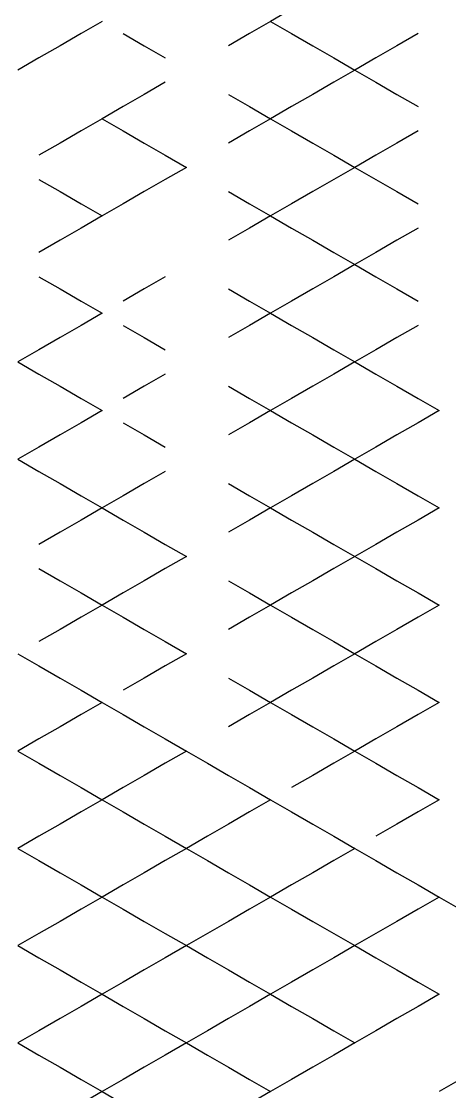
# Model space of a CAD drawing. Header units: metres. Extents: x 0 to 1028, y -291 to 246.
# Drawn here: x 477.1 to 509.5, y 7.1 to 87.9 of the extents above; entities that cross this region are included whole.
import ezdxf

# ---------------------------------------------------------------- set-up
doc = ezdxf.new("R2010")
doc.units = ezdxf.units.M
doc.layers.add('LAYER_02_PROJECTION', color=7, linetype='Continuous')

msp = doc.modelspace()

# ---------------------------------------------------------------- linework, layer by layer
at = {"layer": 'LAYER_02_PROJECTION'}
for points in [[(502.329, 91.611), (500.738, 90.692), (499.147, 89.774), (497.556, 88.855), (495.965, 87.937)], [(483.237, 87.937), (481.646, 87.018), (480.055, 86.1), (478.464, 85.181), (476.873, 84.262)], [(495.965, 87.937), (494.374, 87.018), (492.783, 86.1)], [(495.965, 87.937), (497.556, 87.018), (499.147, 86.1), (500.738, 85.181), (502.329, 84.262)], [(495.965, 87.937), (497.556, 87.018), (499.147, 86.1), (500.738, 85.181), (502.329, 84.262)], [(484.828, 87.018), (486.419, 86.1), (488.01, 85.181)], [(507.102, 87.018), (505.511, 86.1), (503.92, 85.181), (502.329, 84.262)], [(507.102, 87.018), (505.511, 86.1), (503.92, 85.181), (502.329, 84.262)], [(502.329, 84.262), (500.738, 83.344), (499.147, 82.425), (497.556, 81.507), (495.965, 80.588)], [(502.329, 84.262), (500.738, 83.344), (499.147, 82.425), (497.556, 81.507), (495.965, 80.588)], [(502.329, 84.262), (503.92, 83.344), (505.511, 82.425), (507.102, 81.507)], [(502.329, 84.262), (503.92, 83.344), (505.511, 82.425), (507.102, 81.507)], [(488.01, 83.344), (486.419, 82.425), (484.828, 81.507), (483.237, 80.588)], [(492.783, 82.425), (494.374, 81.507), (495.965, 80.588)], [(492.783, 82.425), (494.374, 81.507), (495.965, 80.588)], [(483.237, 80.588), (481.646, 79.67), (480.055, 78.751), (478.464, 77.833)], [(483.237, 80.588), (484.828, 79.67), (486.419, 78.751), (488.01, 77.833), (489.601, 76.914)], [(495.965, 80.588), (494.374, 79.67), (492.783, 78.751)], [(495.965, 80.588), (494.374, 79.67), (492.783, 78.751)], [(495.965, 80.588), (497.556, 79.67), (499.147, 78.751), (500.738, 77.833), (502.329, 76.914)], [(495.965, 80.588), (497.556, 79.67), (499.147, 78.751), (500.738, 77.833), (502.329, 76.914)], [(507.102, 79.67), (505.511, 78.751), (503.92, 77.833), (502.329, 76.914)], [(507.102, 79.67), (505.511, 78.751), (503.92, 77.833), (502.329, 76.914)], [(489.601, 76.914), (488.01, 75.995), (486.419, 75.077), (484.828, 74.158), (483.237, 73.24)], [(502.329, 76.914), (500.738, 75.995), (499.147, 75.077), (497.556, 74.158), (495.965, 73.24)], [(502.329, 76.914), (500.738, 75.995), (499.147, 75.077), (497.556, 74.158), (495.965, 73.24)], [(502.329, 76.914), (503.92, 75.995), (505.511, 75.077), (507.102, 74.158)], [(502.329, 76.914), (503.92, 75.995), (505.511, 75.077), (507.102, 74.158)], [(478.464, 75.995), (480.055, 75.077), (481.646, 74.158), (483.237, 73.24)], [(478.464, 75.995), (480.055, 75.077), (481.646, 74.158), (483.237, 73.24)], [(492.783, 75.077), (494.374, 74.158), (495.965, 73.24)], [(492.783, 75.077), (494.374, 74.158), (495.965, 73.24)], [(483.237, 73.24), (481.646, 72.321), (480.055, 71.403), (478.464, 70.484)], [(495.965, 73.24), (494.374, 72.321), (492.783, 71.403)], [(495.965, 73.24), (494.374, 72.321), (492.783, 71.403)], [(495.965, 73.24), (497.556, 72.321), (499.147, 71.403), (500.738, 70.484), (502.329, 69.566)], [(495.965, 73.24), (497.556, 72.321), (499.147, 71.403), (500.738, 70.484), (502.329, 69.566)], [(507.102, 72.321), (505.511, 71.403), (503.92, 70.484), (502.329, 69.566)], [(507.102, 72.321), (505.511, 71.403), (503.92, 70.484), (502.329, 69.566)], [(502.329, 69.566), (500.738, 68.647), (499.147, 67.728), (497.556, 66.81), (495.965, 65.891)], [(502.329, 69.566), (500.738, 68.647), (499.147, 67.728), (497.556, 66.81), (495.965, 65.891)], [(502.329, 69.566), (503.92, 68.647), (505.511, 67.728), (507.102, 66.81)], [(502.329, 69.566), (503.92, 68.647), (505.511, 67.728), (507.102, 66.81)], [(478.464, 68.647), (480.055, 67.728), (481.646, 66.81), (483.237, 65.891)], [(488.01, 68.647), (486.419, 67.728), (484.828, 66.81)], [(492.783, 67.728), (494.374, 66.81), (495.965, 65.891)], [(492.783, 67.728), (494.374, 66.81), (495.965, 65.891)], [(483.237, 65.891), (481.646, 64.973), (480.055, 64.054), (478.464, 63.136), (476.873, 62.217)], [(495.965, 65.891), (494.374, 64.973), (492.783, 64.054)], [(495.965, 65.891), (494.374, 64.973), (492.783, 64.054)], [(495.965, 65.891), (497.556, 64.973), (499.147, 64.054), (500.738, 63.136), (502.329, 62.217)], [(495.965, 65.891), (497.556, 64.973), (499.147, 64.054), (500.738, 63.136), (502.329, 62.217)], [(484.828, 64.973), (486.419, 64.054), (488.01, 63.136)], [(484.828, 64.973), (486.419, 64.054), (488.01, 63.136)], [(507.102, 64.973), (505.511, 64.054), (503.92, 63.136), (502.329, 62.217)], [(507.102, 64.973), (505.511, 64.054), (503.92, 63.136), (502.329, 62.217)], [(476.873, 62.217), (478.464, 61.298), (480.055, 60.38), (481.646, 59.461), (483.237, 58.543)], [(502.329, 62.217), (500.738, 61.298), (499.147, 60.38), (497.556, 59.461), (495.965, 58.543)], [(502.329, 62.217), (500.738, 61.298), (499.147, 60.38), (497.556, 59.461), (495.965, 58.543)], [(502.329, 62.217), (503.92, 61.298), (505.511, 60.38), (507.102, 59.461), (508.693, 58.543)], [(502.329, 62.217), (503.92, 61.298), (505.511, 60.38), (507.102, 59.461), (508.693, 58.543)], [(488.01, 61.298), (486.419, 60.38), (484.828, 59.461)], [(488.01, 61.298), (486.419, 60.38), (484.828, 59.461)], [(492.783, 60.38), (494.374, 59.461), (495.965, 58.543)], [(492.783, 60.38), (494.374, 59.461), (495.965, 58.543)], [(483.237, 58.543), (481.646, 57.624), (480.055, 56.706), (478.464, 55.787), (476.873, 54.869)], [(495.965, 58.543), (494.374, 57.624), (492.783, 56.706)], [(495.965, 58.543), (494.374, 57.624), (492.783, 56.706)], [(495.965, 58.543), (497.556, 57.624), (499.147, 56.706), (500.738, 55.787), (502.329, 54.869)], [(495.965, 58.543), (497.556, 57.624), (499.147, 56.706), (500.738, 55.787), (502.329, 54.869)], [(508.693, 58.543), (507.102, 57.624), (505.511, 56.706), (503.92, 55.787), (502.329, 54.869)], [(508.693, 58.543), (507.102, 57.624), (505.511, 56.706), (503.92, 55.787), (502.329, 54.869)], [(484.828, 57.624), (486.419, 56.706), (488.01, 55.787)], [(484.828, 57.624), (486.419, 56.706), (488.01, 55.787)], [(476.873, 54.869), (478.464, 53.95), (480.055, 53.031), (481.646, 52.113), (483.237, 51.194)], [(502.329, 54.869), (500.738, 53.95), (499.147, 53.031), (497.556, 52.113), (495.965, 51.194)], [(502.329, 54.869), (500.738, 53.95), (499.147, 53.031), (497.556, 52.113), (495.965, 51.194)], [(502.329, 54.869), (503.92, 53.95), (505.511, 53.031), (507.102, 52.113), (508.693, 51.194)], [(502.329, 54.869), (503.92, 53.95), (505.511, 53.031), (507.102, 52.113), (508.693, 51.194)], [(488.01, 53.95), (486.419, 53.031), (484.828, 52.113), (483.237, 51.194)], [(488.01, 53.95), (486.419, 53.031), (484.828, 52.113), (483.237, 51.194)], [(492.783, 53.031), (494.374, 52.113), (495.965, 51.194)], [(492.783, 53.031), (494.374, 52.113), (495.965, 51.194)], [(483.237, 51.194), (481.646, 50.276), (480.055, 49.357), (478.464, 48.439)], [(483.237, 51.194), (484.828, 50.276), (486.419, 49.357), (488.01, 48.439), (489.601, 47.52)], [(483.237, 51.194), (484.828, 50.276), (486.419, 49.357), (488.01, 48.439), (489.601, 47.52)], [(495.965, 51.194), (494.374, 50.276), (492.783, 49.357)], [(495.965, 51.194), (494.374, 50.276), (492.783, 49.357)], [(495.965, 51.194), (497.556, 50.276), (499.147, 49.357), (500.738, 48.439), (502.329, 47.52)], [(495.965, 51.194), (497.556, 50.276), (499.147, 49.357), (500.738, 48.439), (502.329, 47.52)], [(508.693, 51.194), (507.102, 50.276), (505.511, 49.357), (503.92, 48.439), (502.329, 47.52)], [(508.693, 51.194), (507.102, 50.276), (505.511, 49.357), (503.92, 48.439), (502.329, 47.52)], [(489.601, 47.52), (488.01, 46.602), (486.419, 45.683), (484.828, 44.764), (483.237, 43.846)], [(489.601, 47.52), (488.01, 46.602), (486.419, 45.683), (484.828, 44.764), (483.237, 43.846)], [(502.329, 47.52), (500.738, 46.602), (499.147, 45.683), (497.556, 44.764), (495.965, 43.846)], [(502.329, 47.52), (500.738, 46.602), (499.147, 45.683), (497.556, 44.764), (495.965, 43.846)], [(502.329, 47.52), (503.92, 46.602), (505.511, 45.683), (507.102, 44.764), (508.693, 43.846)], [(502.329, 47.52), (503.92, 46.602), (505.511, 45.683), (507.102, 44.764), (508.693, 43.846)], [(478.464, 46.602), (480.055, 45.683), (481.646, 44.764), (483.237, 43.846)], [(492.783, 45.683), (494.374, 44.764), (495.965, 43.846)], [(492.783, 45.683), (494.374, 44.764), (495.965, 43.846)], [(483.237, 43.846), (481.646, 42.927), (480.055, 42.009), (478.464, 41.09)], [(483.237, 43.846), (484.828, 42.927), (486.419, 42.009), (488.01, 41.09), (489.601, 40.172)], [(483.237, 43.846), (484.828, 42.927), (486.419, 42.009), (488.01, 41.09), (489.601, 40.172)], [(495.965, 43.846), (494.374, 42.927), (492.783, 42.009)], [(495.965, 43.846), (494.374, 42.927), (492.783, 42.009)], [(495.965, 43.846), (497.556, 42.927), (499.147, 42.009), (500.738, 41.09), (502.329, 40.172)], [(495.965, 43.846), (497.556, 42.927), (499.147, 42.009), (500.738, 41.09), (502.329, 40.172)], [(508.693, 43.846), (507.102, 42.927), (505.511, 42.009), (503.92, 41.09), (502.329, 40.172)], [(508.693, 43.846), (507.102, 42.927), (505.511, 42.009), (503.92, 41.09), (502.329, 40.172)], [(476.873, 40.172), (478.464, 39.253), (480.055, 38.335), (481.646, 37.416), (483.237, 36.497)], [(476.873, 40.172), (478.464, 39.253), (480.055, 38.335), (481.646, 37.416), (483.237, 36.497)], [(489.601, 40.172), (488.01, 39.253), (486.419, 38.335), (484.828, 37.416)], [(489.601, 40.172), (488.01, 39.253), (486.419, 38.335), (484.828, 37.416)], [(502.329, 40.172), (500.738, 39.253), (499.147, 38.335), (497.556, 37.416), (495.965, 36.497)], [(502.329, 40.172), (500.738, 39.253), (499.147, 38.335), (497.556, 37.416), (495.965, 36.497)], [(502.329, 40.172), (503.92, 39.253), (505.511, 38.335), (507.102, 37.416), (508.693, 36.497)], [(502.329, 40.172), (503.92, 39.253), (505.511, 38.335), (507.102, 37.416), (508.693, 36.497)], [(492.783, 38.335), (494.374, 37.416), (495.965, 36.497)], [(492.783, 38.335), (494.374, 37.416), (495.965, 36.497)], [(483.237, 36.497), (481.646, 35.579), (480.055, 34.66), (478.464, 33.742), (476.873, 32.823)], [(483.237, 36.497), (481.646, 35.579), (480.055, 34.66), (478.464, 33.742), (476.873, 32.823)], [(483.237, 36.497), (484.828, 35.579), (486.419, 34.66), (488.01, 33.742), (489.601, 32.823)], [(483.237, 36.497), (484.828, 35.579), (486.419, 34.66), (488.01, 33.742), (489.601, 32.823)], [(495.965, 36.497), (494.374, 35.579), (492.783, 34.66)], [(495.965, 36.497), (494.374, 35.579), (492.783, 34.66)], [(495.965, 36.497), (497.556, 35.579), (499.147, 34.66), (500.738, 33.742), (502.329, 32.823)], [(495.965, 36.497), (497.556, 35.579), (499.147, 34.66), (500.738, 33.742), (502.329, 32.823)], [(508.693, 36.497), (507.102, 35.579), (505.511, 34.66), (503.92, 33.742), (502.329, 32.823)], [(508.693, 36.497), (507.102, 35.579), (505.511, 34.66), (503.92, 33.742), (502.329, 32.823)], [(476.873, 32.823), (478.464, 31.905), (480.055, 30.986), (481.646, 30.067), (483.237, 29.149)], [(476.873, 32.823), (478.464, 31.905), (480.055, 30.986), (481.646, 30.067), (483.237, 29.149)], [(489.601, 32.823), (488.01, 31.905), (486.419, 30.986), (484.828, 30.067), (483.237, 29.149)], [(489.601, 32.823), (488.01, 31.905), (486.419, 30.986), (484.828, 30.067), (483.237, 29.149)], [(489.601, 32.823), (491.192, 31.905), (492.783, 30.986), (494.374, 30.067), (495.965, 29.149)], [(489.601, 32.823), (491.192, 31.905), (492.783, 30.986), (494.374, 30.067), (495.965, 29.149)], [(502.329, 32.823), (500.738, 31.905), (499.147, 30.986), (497.556, 30.067)], [(502.329, 32.823), (500.738, 31.905), (499.147, 30.986), (497.556, 30.067)], [(502.329, 32.823), (503.92, 31.905), (505.511, 30.986), (507.102, 30.067), (508.693, 29.149)], [(502.329, 32.823), (503.92, 31.905), (505.511, 30.986), (507.102, 30.067), (508.693, 29.149)], [(483.237, 29.149), (481.646, 28.23), (480.055, 27.312), (478.464, 26.393), (476.873, 25.475)], [(483.237, 29.149), (481.646, 28.23), (480.055, 27.312), (478.464, 26.393), (476.873, 25.475)], [(483.237, 29.149), (484.828, 28.23), (486.419, 27.312), (488.01, 26.393), (489.601, 25.475)], [(483.237, 29.149), (484.828, 28.23), (486.419, 27.312), (488.01, 26.393), (489.601, 25.475)], [(495.965, 29.149), (494.374, 28.23), (492.783, 27.312), (491.192, 26.393), (489.601, 25.475)], [(495.965, 29.149), (494.374, 28.23), (492.783, 27.312), (491.192, 26.393), (489.601, 25.475)], [(495.965, 29.149), (497.556, 28.23), (499.147, 27.312), (500.738, 26.393), (502.329, 25.475)], [(495.965, 29.149), (497.556, 28.23), (499.147, 27.312), (500.738, 26.393), (502.329, 25.475)], [(508.693, 29.149), (507.102, 28.23), (505.511, 27.312), (503.92, 26.393)], [(508.693, 29.149), (507.102, 28.23), (505.511, 27.312), (503.92, 26.393)], [(476.873, 25.475), (478.464, 24.556), (480.055, 23.638), (481.646, 22.719), (483.237, 21.8)], [(476.873, 25.475), (478.464, 24.556), (480.055, 23.638), (481.646, 22.719), (483.237, 21.8)], [(489.601, 25.475), (488.01, 24.556), (486.419, 23.638), (484.828, 22.719), (483.237, 21.8)], [(489.601, 25.475), (488.01, 24.556), (486.419, 23.638), (484.828, 22.719), (483.237, 21.8)], [(489.601, 25.475), (491.192, 24.556), (492.783, 23.638), (494.374, 22.719), (495.965, 21.8)], [(489.601, 25.475), (491.192, 24.556), (492.783, 23.638), (494.374, 22.719), (495.965, 21.8)], [(502.329, 25.475), (500.738, 24.556), (499.147, 23.638), (497.556, 22.719), (495.965, 21.8)], [(502.329, 25.475), (500.738, 24.556), (499.147, 23.638), (497.556, 22.719), (495.965, 21.8)], [(502.329, 25.475), (503.92, 24.556), (505.511, 23.638), (507.102, 22.719), (508.693, 21.8)], [(502.329, 25.475), (503.92, 24.556), (505.511, 23.638), (507.102, 22.719), (508.693, 21.8)], [(483.237, 21.8), (481.646, 20.882), (480.055, 19.963), (478.464, 19.045), (476.873, 18.126)], [(483.237, 21.8), (481.646, 20.882), (480.055, 19.963), (478.464, 19.045), (476.873, 18.126)], [(483.237, 21.8), (484.828, 20.882), (486.419, 19.963), (488.01, 19.045), (489.601, 18.126)], [(483.237, 21.8), (484.828, 20.882), (486.419, 19.963), (488.01, 19.045), (489.601, 18.126)], [(495.965, 21.8), (494.374, 20.882), (492.783, 19.963), (491.192, 19.045), (489.601, 18.126)], [(495.965, 21.8), (494.374, 20.882), (492.783, 19.963), (491.192, 19.045), (489.601, 18.126)], [(495.965, 21.8), (497.556, 20.882), (499.147, 19.963), (500.738, 19.045), (502.329, 18.126)], [(495.965, 21.8), (497.556, 20.882), (499.147, 19.963), (500.738, 19.045), (502.329, 18.126)], [(508.693, 21.8), (507.102, 20.882), (505.511, 19.963), (503.92, 19.045), (502.329, 18.126)], [(508.693, 21.8), (510.284, 20.882), (511.875, 19.963), (513.466, 19.045), (515.057, 18.126)], [(476.873, 18.126), (478.464, 17.208), (480.055, 16.289), (481.646, 15.371), (483.237, 14.452)], [(476.873, 18.126), (478.464, 17.208), (480.055, 16.289), (481.646, 15.371), (483.237, 14.452)], [(489.601, 18.126), (488.01, 17.208), (486.419, 16.289), (484.828, 15.371), (483.237, 14.452)], [(489.601, 18.126), (488.01, 17.208), (486.419, 16.289), (484.828, 15.371), (483.237, 14.452)], [(489.601, 18.126), (491.192, 17.208), (492.783, 16.289), (494.374, 15.371), (495.965, 14.452)], [(489.601, 18.126), (491.192, 17.208), (492.783, 16.289), (494.374, 15.371), (495.965, 14.452)], [(502.329, 18.126), (500.738, 17.208), (499.147, 16.289), (497.556, 15.371), (495.965, 14.452)], [(502.329, 18.126), (500.738, 17.208), (499.147, 16.289), (497.556, 15.371), (495.965, 14.452)], [(502.329, 18.126), (503.92, 17.208), (505.511, 16.289), (507.102, 15.371), (508.693, 14.452)], [(483.237, 14.452), (481.646, 13.533), (480.055, 12.615), (478.464, 11.696), (476.873, 10.778)], [(483.237, 14.452), (481.646, 13.533), (480.055, 12.615), (478.464, 11.696), (476.873, 10.778)], [(483.237, 14.452), (484.828, 13.533), (486.419, 12.615), (488.01, 11.696), (489.601, 10.778)], [(483.237, 14.452), (484.828, 13.533), (486.419, 12.615), (488.01, 11.696), (489.601, 10.778)], [(495.965, 14.452), (494.374, 13.533), (492.783, 12.615), (491.192, 11.696), (489.601, 10.778)], [(495.965, 14.452), (494.374, 13.533), (492.783, 12.615), (491.192, 11.696), (489.601, 10.778)], [(495.965, 14.452), (497.556, 13.533), (499.147, 12.615), (500.738, 11.696), (502.329, 10.778)], [(495.965, 14.452), (497.556, 13.533), (499.147, 12.615), (500.738, 11.696), (502.329, 10.778)], [(508.693, 14.452), (507.102, 13.533), (505.511, 12.615), (503.92, 11.696), (502.329, 10.778)], [(476.873, 10.778), (478.464, 9.859), (480.055, 8.941), (481.646, 8.022), (483.237, 7.104)], [(476.873, 10.778), (478.464, 9.859), (480.055, 8.941), (481.646, 8.022), (483.237, 7.104)], [(489.601, 10.778), (488.01, 9.859), (486.419, 8.941), (484.828, 8.022), (483.237, 7.104)], [(489.601, 10.778), (488.01, 9.859), (486.419, 8.941), (484.828, 8.022), (483.237, 7.104)], [(489.601, 10.778), (491.192, 9.859), (492.783, 8.941), (494.374, 8.022), (495.965, 7.104)], [(489.601, 10.778), (491.192, 9.859), (492.783, 8.941), (494.374, 8.022), (495.965, 7.104)], [(502.329, 10.778), (500.738, 9.859), (499.147, 8.941), (497.556, 8.022), (495.965, 7.104)], [(515.057, 10.778), (513.466, 9.859), (511.875, 8.941), (510.284, 8.022), (508.693, 7.104)], [(483.237, 7.104), (481.646, 6.185), (480.055, 5.266), (478.464, 4.348), (476.873, 3.429)], [(483.237, 7.104), (481.646, 6.185), (480.055, 5.266), (478.464, 4.348), (476.873, 3.429)], [(483.237, 7.104), (484.828, 6.185), (486.419, 5.266), (488.01, 4.348), (489.601, 3.429)], [(483.237, 7.104), (484.828, 6.185), (486.419, 5.266), (488.01, 4.348), (489.601, 3.429)], [(495.965, 7.104), (494.374, 6.185), (492.783, 5.266), (491.192, 4.348), (489.601, 3.429)]]:
    msp.add_lwpolyline(points, dxfattribs=at)

doc.saveas('drawing.dxf')
